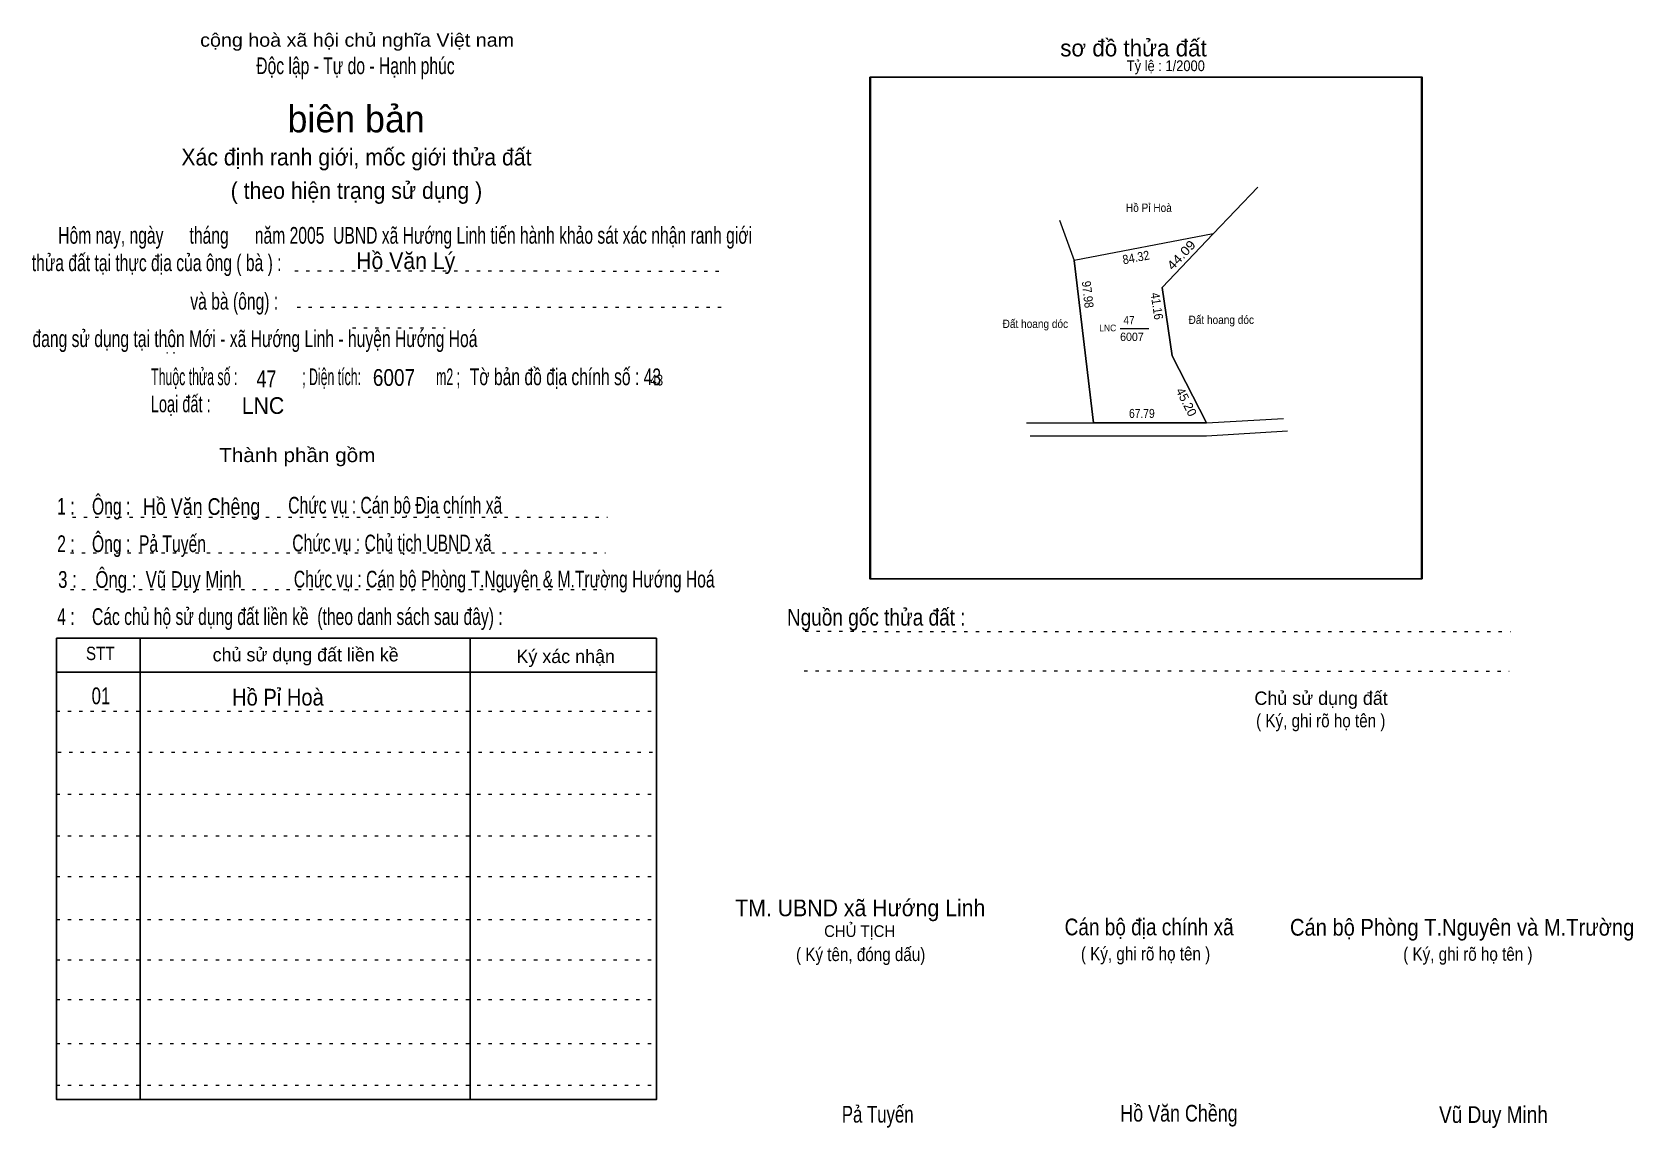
# Model space of a CAD drawing. Header units: centimetres. Extents: x -1.5 to 46.4, y -3.9 to 28.9.
import ezdxf
from ezdxf.enums import TextEntityAlignment as Align

# ---------------------------------------------------------------- set-up
doc = ezdxf.new("R2010")
doc.units = ezdxf.units.CM
doc.header["$LTSCALE"] = 0.2
doc.linetypes.add('DOTTED', pattern=[1.5, 0.3, -1.2])
for name, color, linetype in [('1', 7, 'Continuous'), ('16', 7, 'Continuous'), ('34', 7, 'Continuous'), ('51', 7, 'Continuous')]:
    doc.layers.add(name, color=color, linetype=linetype)
for name, color, linetype, lineweight in [('15', 7, 'Continuous', 13), ('2', 7, 'Continuous', 25), ('22', 7, 'Continuous', 13), ('5', 7, 'DOTTED', 13)]:
    doc.layers.add(name, color=color, linetype=linetype, lineweight=lineweight)

msp = doc.modelspace()

# ---------------------------------------------------------------- linework, layer by layer
at = {"layer": '15'}
msp.add_line((31.05, 20), (31.91, 20), dxfattribs=at)
at = {"layer": '2'}
msp.add_lwpolyline([(23.56, 27.52), (40.06, 27.52), (40.06, 12.52), (23.56, 12.52)], close=True, dxfattribs=at)
at = {"layer": '22'}
for p, q in [((33.83, 22.83), (35.17, 24.23)), ((29.24, 23.24), (29.68, 22.04)), ((33.83, 22.83), (29.68, 22.04)), ((30.25, 17.18), (29.68, 22.04)), ((33.63, 17.18), (35.94, 17.31)), ((28.25, 17.18), (30.25, 17.18)), ((33.63, 17.18), (30.25, 17.18))]:
    msp.add_line(p, q, dxfattribs=at)
msp.add_lwpolyline([(30.25, 17.18), (33.63, 17.18), (32.61, 19.19), (32.31, 21.23), (33.83, 22.83), (29.68, 22.04)], close=True, dxfattribs=at)
for points in [[(33.83, 22.83), (32.31, 21.23), (32.61, 19.19), (33.63, 17.18)], [(36.06, 16.93), (33.63, 16.78), (28.36, 16.78)]]:
    msp.add_lwpolyline(points, dxfattribs=at)
at = {"layer": '5'}
for p, q in [((6.37, 21.73), (19.21, 21.72)), ((6.44, 20.64), (19.25, 20.64)), ((8.09, 20.02), (10.86, 20.02)), ((-0.28, 14.36), (15.72, 14.36)), ((-0.34, 13.3), (15.66, 13.3)), ((-0.34, 12.2), (15.66, 12.2)), ((21.63, 10.95), (42.72, 10.94)), ((21.6, 9.77), (42.69, 9.76)), ((-0.76, 8.56), (17.18, 8.56)), ((-0.72, 7.34), (17.22, 7.34)), ((-0.76, 6.08), (17.18, 6.08)), ((-0.76, 4.83), (17.18, 4.83)), ((-0.76, 3.62), (17.18, 3.62)), ((-0.76, 2.33), (17.18, 2.33)), ((-0.76, 1.13), (17.18, 1.13)), ((-0.76, -0.06), (17.18, -0.06)), ((-0.76, -1.37), (17.18, -1.37)), ((-0.76, -2.62), (17.18, -2.62))]:
    msp.add_line(p, q, dxfattribs=at)
at = {"layer": '5', "linetype": 'Continuous', "lineweight": 25}
for p, q in [((1.74, 10.74), (1.74, -3.05)), ((11.61, 10.74), (11.61, -3.05)), ((-0.76, 9.73), (17.18, 9.73))]:
    msp.add_line(p, q, dxfattribs=at)
for points in [[(23.58, 27.52), (40.08, 27.52), (40.08, 12.52), (23.58, 12.52)], [(-0.76, 10.74), (17.18, 10.74), (17.18, -3.05), (-0.76, -3.05)]]:
    msp.add_lwpolyline(points, close=True, dxfattribs=at)

# ---------------------------------------------------------------- texts
at = {"layer": '1', "width": 0.75}
msp.add_text('01', height=0.5, dxfattribs=at).set_placement((0.29, 8.77))
at = {"layer": '15'}
for s, width, p in [('47', 0.9, (31.15, 20.13)), ('6007', 0.95, (31.05, 19.63))]:
    msp.add_text(s, height=0.25, dxfattribs=dict(at, width=width)).set_placement(p)
at = {"layer": '16', "width": 0.9}
for s, p in [('Hồ Pỉ Hoà', (31.91, 23.49)), ('Đất hoang dóc', (28.515, 20.02)), ('Đất hoang dóc', (34.075, 20.14))]:
    msp.add_text(s, height=0.25, dxfattribs=at).set_placement(p, align=Align.CENTER)
at = {"layer": '16'}
for s, width, p in [('Hồ Văn Lý', 0.95, (8.2, 21.78)), ('Hồ Pỉ Hoà', 0.9, (4.49, 8.73))]:
    msp.add_text(s, height=0.5, dxfattribs=dict(at, width=width)).set_placement(p)
at = {"layer": '22', "width": 0.95}
msp.add_text('LNC', height=0.2, dxfattribs=at).set_placement((30.68, 19.92), align=Align.CENTER)
at = {"layer": '34'}
for s, height, width, p in [(': : ', 0.32, 0.85, (2.5, 19.25)), ('47', 0.5, 0.8, (5.22, 18.25)), ('6007', 0.5, 0.85, (8.7, 18.29)), ('43', 0.32, 0.8, (17, 18.3)), ('LNC', 0.5, 0.95, (4.78, 17.45))]:
    msp.add_text(s, height=height, dxfattribs=dict(at, width=width)).set_placement(p)
at = {"layer": '5'}
for s, height, width, p in [('cộng hoà xã hội chủ nghĩa Việt nam', 0.4, 1.1, (8.23, 28.43)), ('Độc lập - Tự do - Hạnh phúc', 0.5, 0.7, (8.18, 27.61)), ('Xác định ranh giới, mốc giới thửa đất', 0.5, 0.95, (8.21, 24.88)), ('( theo hiện trạng sử dụng )', 0.5, 0.95, (8.21, 23.88)), ('Thành phần gồm', 0.42, 1.1, (6.44, 16.01)), ('Hồ Văn Chêng', 0.5, 0.8, (3.58, 14.43)), ('Chức vụ : Cán bộ Địa chính xã', 0.5, 0.7, (9.37, 14.47)), ('Chức vụ : Chủ tịch UBND xã', 0.5, 0.7, (9.27, 13.34)), ('Chức vụ : Cán bộ Phòng T.Nguyên & M.Trường Hướng Hoá', 0.5, 0.7, (12.63, 12.26)), ('    Nguồn gốc thửa đất :', 0.5, 0.85, (23.44, 11.12)), ('( Ký, ghi rõ họ tên )', 0.4, 0.85, (37.05, 8.08)), ('CHỦ TỊCH', 0.35, 0.95, (23.26, 1.81)), ('( Ký tên, đóng dấu)', 0.4, 0.85, (23.29, 1.09)), ('( Ký, ghi rõ họ tên )', 0.4, 0.85, (31.81, 1.11)), ('( Ký, ghi rõ họ tên )', 0.4, 0.85, (41.45, 1.1)), ('Pả Tuyến', 0.5, 0.75, (23.8, -3.74)), ('Hồ Văn Chềng', 0.5, 0.8, (32.81, -3.71)), ('Vũ Duy Minh', 0.5, 0.85, (42.215, -3.75))]:
    msp.add_text(s, height=height, dxfattribs=dict(at, width=width)).set_placement(p, align=Align.CENTER)
msp.add_text('sơ đồ thửa đất', height=0.5, dxfattribs=at).set_placement((29.26, 28.14))
for s, height, p in [('biên bản', 0.8, (8.2, 25.87)), ('      chủ sử dụng đất liền kề', 0.4, (6.245, 10.05)), ('   Ký xác nhận', 0.4, (14.245, 10)), ('Chủ sử dụng đất', 0.4, (37.06, 8.75))]:
    msp.add_text(s, height=height, dxfattribs=at).set_placement(p, align=Align.CENTER)
for s, height, width, p in [('   Hôm nay, ngày      tháng      năm 2005  UBND xã Hướng Linh tiến hành khảo sát xác nhận ranh giới ', 0.5, 0.7, (-1.1, 22.54)), ('thửa đất tại thực địa của ông ( bà ) :                                       ', 0.5, 0.7, (-1.5, 21.72)), ('                                     và bà (ông) :', 0.5, 0.7, (-1.57, 20.57)), (' đang sử dụng tại thôn Mới - xã Hướng Linh - huyện Hướng Hoá', 0.5, 0.7, (-1.61, 19.45)), ('Thuộc thửa số :                   ; Diện tích:                      m2 ;                                            ', 0.5, 0.55, (2.07, 18.31)), ('Tờ bản đồ địa chính số : 43', 0.5, 0.7, (11.6, 18.31)), ('Loại đất :  ', 0.5, 0.65, (2.06, 17.5)), ('    1 :    Ông :                                                        ', 0.5, 0.7, (-1.26, 14.44)), ('    2 :    Ông :  Pả Tuyến', 0.5, 0.7, (-1.26, 13.32)), ('    3 :    Ông :  Vũ Duy Minh', 0.5, 0.75, (-1.27, 12.25)), ('    4 :    Các chủ hộ sử dụng đất liền kề  (theo danh sách sau đây) :', 0.5, 0.7, (-1.26, 11.14)), ('STT', 0.4, 0.85, (0.12, 10.09)), ('TM. UBND xã Hướng Linh', 0.5, 0.95, (19.54, 2.43)), ('Cán bộ địa chính xã  ', 0.5, 0.85, (29.39, 1.86)), ('Cán bộ Phòng T.Nguyên và M.Trường', 0.5, 0.9, (36.13, 1.85))]:
    msp.add_text(s, height=height, dxfattribs=dict(at, width=width)).set_placement(p)
at = {"layer": '51', "width": 0.9}
msp.add_text('Tỷ lệ : 1/2000', height=0.32, dxfattribs=at).set_placement((31.25, 27.7))
at = {"layer": '51'}
for s, height, rotation, width, p in [('44.09', 0.27, 46.737, 1.15, (32.9753, 22.1075)), ('84.32', 0.27, 10.773, 0.9, (31.5498, 21.998)), ('97.98', 0.2699, 276.582, 0.9, (29.9467, 21.0055)), ('41.16', 0.27, 278.256, 0.9, (32.0189, 20.6544))]:
    msp.add_text(s, height=height, rotation=rotation, dxfattribs=dict(at, width=width)).set_placement(p, align=Align.CENTER)
msp.add_text('45.20', height=0.27, rotation=296.973, dxfattribs=at).set_placement((32.9106, 17.7462), align=Align.CENTER)
at = {"layer": '51', "width": 0.85}
msp.add_text('67.79', height=0.27, dxfattribs=at).set_placement((31.7, 17.33), align=Align.CENTER)

doc.saveas('drawing.dxf')
